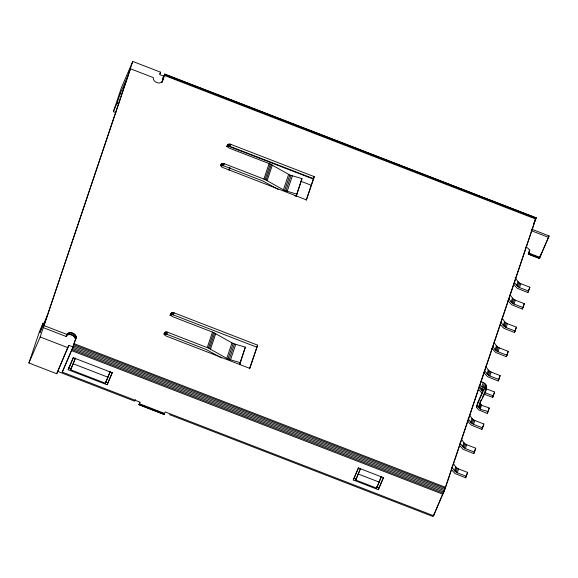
<?xml version="1.0" encoding="UTF-8"?>
<svg xmlns="http://www.w3.org/2000/svg" width="578" height="578" viewBox="0 0 578 578"><rect width="100%" height="100%" fill="white"/><g stroke="black" fill="none" stroke-linecap="round" stroke-linejoin="round"><path stroke-width="0.87" d="M138.98 404.694L140.158 402.237L62.272 372.116L72.618 347.732L76.274 337.119C75.646 332.14 66.745 330.529 66.102 336.461L43.292 327.639L130.483 68.782L153.293 77.604C152.693 80.833 156.407 83.044 159.246 83.037C163.675 82.936 163.523 77.214 164.752 74.071L536.117 217.841L445.587 487.348L433.623 515.742L165.192 411.926L164.015 414.484L138.98 404.694L139.753 402.295M62.272 372.116L72.488 348.411L76.274 337.119M170.669 314.28L171.442 312.922L174.173 312.886L257.629 345.16L249.819 368.403L166.363 336.129C162.815 335.363 164.34 330.45 167.663 332.256L208.376 348.028L227.963 359.039L240.13 362.637L245.339 347.14L233.165 343.542L213.585 332.538L172.873 316.758L171.572 315.956L170.669 314.28L170.091 315.617M301.976 178.616L296.767 194.114L284.6 190.516L265.013 179.505L224.3 163.733C220.977 161.927 219.452 166.84 223 167.606L306.456 199.88L314.266 176.637L230.81 144.363C227.486 142.556 225.962 147.469 229.509 148.235L270.222 164.015L289.809 175.018L301.976 178.616L296.29 196.238L294.679 195.798M240.13 362.637L239.653 364.761L245.339 347.14M296.29 196.238L296.767 194.114M481.568 399.485C476.337 405.611 485.549 406.204 489.241 408.017L487.283 413.393L478.598 409.91L476.669 407.533L478.064 401.941L483.367 389.695M477.869 402.772L478.064 401.941M487.933 411.89C485.766 409.78 478.801 410.705 478.851 406.623C479.682 399.636 494.645 384.334 480.376 381.588M485.209 391.92L486.741 387.079M531.717 229.199L549.1 235.918L539.426 258.438L528.314 254.139L529.874 249.725M164.275 413.501L164.015 414.484M72.98 346.945L68.782 345.319L56.716 373.749L28.9 362.991L39.477 331.512L43.155 323.008L39.904 332.697L47.475 315.191M115.889 112.631L113.367 111.655L121.503 87.444L132.759 61.441L160.576 72.199L159.759 74.62L163.964 76.245M113.367 111.655L117.045 103.159L120.303 93.47L127.875 75.971M28.9 362.991L40.157 336.981L132.759 61.441M56.716 373.749L68.782 345.319M161.883 82.343L163.516 77.156M68.175 369.732L73.37 357.731L112.313 372.788L107.118 384.789L68.175 369.732L73.327 357.392M110.203 371.603L105.384 383.228L70.61 369.783L75.422 358.129M105.384 383.228L110.188 371.575M107.118 384.789L112.269 372.456M228.91 170.026L229.726 167.606M229.177 169.946L229.993 167.526M207.256 347.566L212.466 332.068M263.893 179.043L269.102 163.545M208.376 348.028L213.585 332.538M265.013 179.505L270.222 164.015M209.474 348.548L214.676 333.058M266.111 180.025L271.313 164.535M210.529 349.119L215.739 333.629M267.166 180.596L272.375 165.106M226.771 358.418L231.98 342.927M283.408 189.902L288.617 174.404M227.963 359.039L233.165 343.542M284.6 190.516L289.809 175.018M229.206 359.552L234.415 344.055M285.843 191.029L291.052 175.539M230.492 359.971L235.701 344.474M287.129 191.448L292.338 175.95M249.508 368.742L257.629 345.16M306.145 200.219L314.266 176.637M353.295 480L358.49 467.999L383.525 477.681L378.33 489.682L353.295 480L358.447 467.66M376.596 488.121L381.408 476.467L376.596 488.121L355.737 480.051L360.542 468.397M378.33 489.682L383.481 477.349M433.623 515.742L434.273 513.799M444.316 490.556L535.293 219.857L533.646 223.592M485.441 390.952L484.089 387.946L481.857 386.538L483.157 382.665M451.187 469.408L455.023 473.526L465.637 477.796L466.287 476.294L457.249 472.797L454.438 470.716L455.739 466.843L453.636 463.946M459.329 445.197L463.159 449.316L473.779 453.585L474.43 452.083L465.384 448.586L462.573 446.505L463.874 442.632L461.779 439.735M467.465 420.986L471.301 425.105L481.915 429.375L482.565 427.872L473.526 424.375L470.709 422.294L472.009 418.421L469.387 414.802M482.991 388.842L482.204 391.161L481.452 390.331L482.233 388.004M483.743 372.557L487.572 376.675L498.193 380.945L498.843 379.443L489.797 375.946L486.987 373.865L488.287 369.992L485.925 366.734M491.878 348.346L495.714 352.464L506.321 356.727L506.971 355.232L497.94 351.735L495.122 349.654L496.423 345.781L494.06 342.523M500.476 324.771L503.85 328.246L514.463 332.516L515.114 331.013L506.075 327.524L503.257 325.443L504.565 321.563L502.203 318.312M507.91 300.647L511.74 304.765L522.353 309.028L523.003 307.532L513.965 304.035L511.154 301.954L512.455 298.082L510.092 294.823M513.445 284.181L517.274 288.299L527.887 292.569L528.538 291.066L519.499 287.569L516.689 285.489L517.989 281.616L515.157 277.707M483.064 387.144L484.371 383.272M476.568 406.652L477.609 403.552M455.189 471.554L456.49 467.674L455.739 466.843M463.325 447.336L464.633 443.463L463.874 442.632M471.467 423.125L472.768 419.252L472.009 418.421M476.669 407.533L477.717 404.434M487.738 374.703L489.046 370.823L488.287 369.992M495.881 350.485L497.181 346.612L496.423 345.781M504.016 326.274L505.317 322.401L504.565 321.563M511.906 302.785L513.213 298.913L512.455 298.082M517.44 286.32L518.748 282.447L517.989 281.616M529.658 250.368L529.123 252.051L529.332 251.625M484.089 387.946L485.39 384.074M456.143 472.262L457.451 468.382L456.49 467.674M464.286 448.044L465.586 444.171L464.633 443.463M472.421 423.833L473.722 419.96L472.768 419.252M488.699 375.404L490 371.531L489.046 370.823M496.834 351.193L498.135 347.32L497.181 346.612M504.97 326.982L506.27 323.109L505.317 322.401M512.867 303.493L514.167 299.621L513.213 298.913M518.401 287.028L519.701 283.155L518.748 282.447M478.75 407.042L479.892 403.523M484.855 388.893L486.156 385.02M478.801 407.483L480.108 403.61M479.003 407.924L480.304 404.051M457.249 472.797L458.549 468.924L457.451 468.382M465.384 448.586L466.692 444.713L465.586 444.171M473.526 424.375L474.827 420.502L473.722 419.96M489.797 375.946L491.098 372.073L490 371.531M497.94 351.735L499.24 347.862L498.135 347.32M506.075 327.524L507.376 323.651L506.27 323.109M513.965 304.035L515.273 300.163L514.167 299.621M519.499 287.569L520.8 283.697L519.701 283.155M485.318 389.919L486.618 386.046M479.328 408.328L480.629 404.455M479.769 408.675L481.069 404.795M480.289 408.935L481.59 405.055M465.637 477.796L467.595 472.421L458.549 468.924M473.779 453.585L475.73 448.21L466.692 444.713M481.915 429.375L483.865 423.999L474.827 420.502M487.283 413.393L489.241 408.017M484.436 394.232L492.658 397.411L494.609 392.036L485.571 388.539M498.193 380.945L500.143 375.57L491.098 372.073M506.321 356.727L508.272 351.359L499.24 347.862M514.463 332.516L516.414 327.141L507.376 323.651M522.353 309.028L524.304 303.66L515.273 300.163M527.887 292.569L529.838 287.194L520.8 283.697M540.336 255.519L539.426 258.438M466.287 476.294L467.595 472.421M474.43 452.083L475.73 448.21M482.565 427.872L483.865 423.999M492.658 397.411L494.609 392.036M498.843 379.443L500.143 375.57M506.971 355.232L508.272 351.359M515.114 331.013L516.414 327.141M523.003 307.532L524.304 303.66M528.538 291.066L529.838 287.194M540.986 254.017L540.235 256.35L549.1 235.918M444.72 489.342L443.579 492.297M70.61 369.783L75.436 358.158M355.737 480.051L360.556 468.433M129.617 70.783L130.483 68.782M159.875 73.825L160.576 72.199M162.584 78.861L164.752 74.071M162.295 79.974L163.364 77.488M161.898 82.488L162.469 81.158M66.102 336.461L67.402 333.694M66.535 335.695L68.125 333.101M67.258 335.103L68.211 334.72L69.071 332.718M68.211 334.72L69.331 334.583L70.198 332.581M69.331 334.583L70.545 334.691L71.412 332.69M70.545 334.691L71.766 335.038L72.633 333.036M75.407 339.12L74.699 337.227L72.922 335.608L73.782 333.607M73.919 336.353L74.786 334.351M74.699 337.227L75.566 335.233M75.205 338.173L76.072 336.172M75.285 340.009L76.152 338.007M226.8 146.552L227.378 145.222M226.778 146.754L227.645 144.76M228.079 144.399L227.212 146.4L229.95 146.364L313.399 178.638M227.79 146.169L228.657 144.168M228.469 146.082L229.336 144.081M220.558 165.46L221.136 164.13M221.569 163.769L220.702 165.77L223.44 165.734L263.026 181.044L278.134 189.425M229.206 146.147L230.073 144.146M221.28 165.539L222.147 163.538M229.95 146.364L230.81 144.363M221.959 165.453L222.826 163.451M222.696 165.518L223.563 163.516M223.44 165.734L224.3 163.733M170.163 315.075L170.741 313.746M171.009 313.276L170.142 315.277L171.832 314.605L173.313 314.88L256.762 347.161M170.575 314.923L171.442 312.922M171.153 314.692L172.02 312.691M171.832 314.605L172.699 312.604M135.425 399.557L134.725 401.183L57.533 371.329M163.921 333.983L164.499 332.653M164.932 332.292L164.065 334.294L166.804 334.257L206.389 349.567L221.497 357.948M172.569 314.67L173.436 312.669M164.643 334.062L165.51 332.061M173.313 314.88L174.173 312.886M165.322 333.976L166.189 331.974M166.059 334.041L166.926 332.039M166.804 334.257L167.663 332.256M534.296 221.656L536.109 217.689M528.314 254.139C530.785 251.481 529.188 247.695 525.669 247.261M476.763 405.821L483.121 391.118C483.808 388.777 480.795 387.744 479.119 387.231M482.269 397.852L486.51 388.048M443.962 491.365L433.059 516.559L169.491 414.628M164.622 74.259L536.117 217.841M164.636 74.685L535.994 218.303M164.39 75.443L535.748 219.062M531.225 230.651L548.609 237.377M528.841 253.077L539.953 257.376M528.588 253.648L539.7 257.94M529.195 254.009L531.579 254.927M536.341 256.769L538.718 257.694M528.314 254.038L539.527 258.301M117.045 103.159L118.728 103.809M227.356 145.822L313.247 179.036M301.022 181.311L311.101 185.213M479.769 385.728L481.857 386.538M484.263 392.411L493.309 395.908M44.159 325.638L66.969 334.46M74.23 343.722L445.587 487.348M73.883 344.719L445.241 488.338M73.457 345.89L444.814 489.508M72.98 347.147L444.338 490.765M72.488 348.411L443.839 492.03M40.157 336.981L67.973 347.739M72.004 349.589L443.362 493.215M71.578 350.615L442.929 494.233M73.211 363.779L107.978 377.224M358.331 474.047L379.197 482.117M68.825 367.796L71.311 368.757M105.283 381.892L107.768 382.853M353.946 478.064L356.453 479.032M376.48 486.777L378.98 487.745M139.508 403.74L164.542 413.422M139.255 404.304L164.289 413.985M141.567 405.33L147.412 407.591M149.081 408.234L154.918 410.496M159.925 412.432L163.263 413.718M139.074 404.665L164.109 414.347M71.766 335.038L72.922 335.608M482.038 393.141L478.208 389.023M120.303 93.47L121.669 94.604M514.326 282.23L516.689 285.489M508.792 298.696L511.154 301.954M500.902 322.184L503.257 325.443M492.759 346.395L495.122 349.654M484.624 370.614L486.987 373.865M479.09 387.072L481.452 390.331M468.086 418.674L470.709 422.294M459.951 442.885L462.573 446.505M451.808 467.096L454.438 470.716"/></g></svg>
